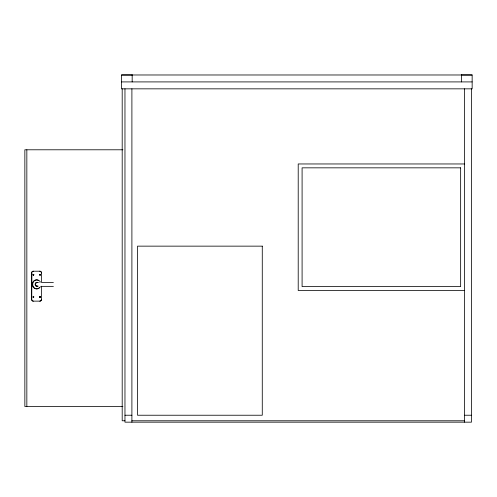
<?xml version="1.0" encoding="UTF-8"?>
<svg xmlns="http://www.w3.org/2000/svg" width="497" height="497" viewBox="0 0 497 497"><rect width="100%" height="100%" fill="white"/><g stroke="black" fill="none" stroke-linecap="round" stroke-linejoin="round"><path stroke-width="0.75" d="M39.567 296.989L39.772 296.61M40.307 297.107L40.201 296.678M33.852 274.884L33.193 275.152M40.201 275.077L40.201 274.456L39.71 274.387M40.332 274.99L40.332 274.549M33.001 296.877L33.461 296.547L33.852 296.877M33.106 296.771L33.169 297.299M33.398 297.43L33.684 296.678M39.71 297.374C41.425 297.386 39.077 295.758 39.692 297.299M33.169 274.456L33.256 275.152M33.684 275.077L33.684 274.456M39.692 274.456L39.623 274.99M40.263 275.077L39.71 275.152M33.746 297.299L33.193 297.374M39.959 274.841C39.275 274.518 40.748 274.711 39.946 274.841M33.193 274.387L33.566 274.344M121.504 74.979L472.15 74.979L472.15 88.839L121.504 88.839L121.504 74.979L132.171 74.979M461.477 74.979L472.15 74.979M121.504 81.912L472.15 81.912M122.889 149.79L24.85 149.79L24.85 406.503L122.889 406.503M464.527 163.96L298.212 163.96L298.212 290.497L464.527 290.497M41.537 286.173L41.537 299.374A1.758 1.628 -90 0 1 39.909 301.132L33.224 301.132A1.758 1.628 90 0 1 31.591 299.374L31.758 272.971A1.758 1.628 -90 0 1 33.386 271.213M41.537 282.29L41.369 272.971A1.758 1.628 -90 0 0 39.741 271.213M41.854 282.42L53.384 282.414M38.493 282.414L39.17 282.414M41.847 286.359L53.384 286.359M31.591 299.374L31.758 299.374A1.758 1.628 -90 0 0 33.386 301.132M41.537 299.374L41.369 299.374A1.758 1.628 -90 0 1 39.741 301.132M124.964 415.231L131.898 415.231M464.527 415.231L471.454 415.231M124.964 420.779L122.194 420.779L122.194 88.808M131.898 420.779L464.527 420.779M33.398 274.325L33.852 274.655M33.169 275.077L33.05 274.766M471.454 88.808L471.454 422.164L124.964 422.164L124.964 88.808M464.527 88.801L464.527 422.164M461.477 74.836L461.477 81.912M132.171 74.836L132.171 81.912M131.898 88.808L131.898 422.164M31.758 272.971L31.758 299.374M26.838 149.79L26.838 406.503M41.537 272.971A1.758 1.628 -90 0 0 39.909 271.213L33.224 271.213A1.758 1.628 -90 0 0 31.591 272.971M40.481 286.639A4.504 4.169 -90 0 1 34.187 287.838A4.504 4.169 -90 0 1 34.187 280.935A4.504 4.169 -90 0 1 40.481 282.134M39.443 287.57A4.504 4.169 -90 0 1 33.815 287.838A4.504 4.169 -90 0 1 33.075 281.805A4.504 4.169 -90 0 1 38.58 280.488M38.114 286.092A1.969 1.826 -90 0 1 35.393 284.644A1.969 1.826 -90 0 1 37.673 282.482M37.567 286.123A1.895 1.752 -90 0 1 35.138 284.657A1.895 1.752 -90 0 1 37.076 282.507M37.884 286.123A1.895 1.752 -90 0 1 35.461 284.657A1.895 1.752 -90 0 1 37.399 282.507M33.175 274.63L33.74 274.903L33.169 274.63M39.741 296.864L40.207 297.113L39.735 296.864M460.644 167.837L302.095 167.837L302.095 286.614L460.644 286.614L460.644 167.837M262.273 246.145L137.532 246.145L137.532 415.231L262.273 415.231L262.273 246.145M33.715 296.933L33.193 297.044L33.703 296.933"/></g></svg>
